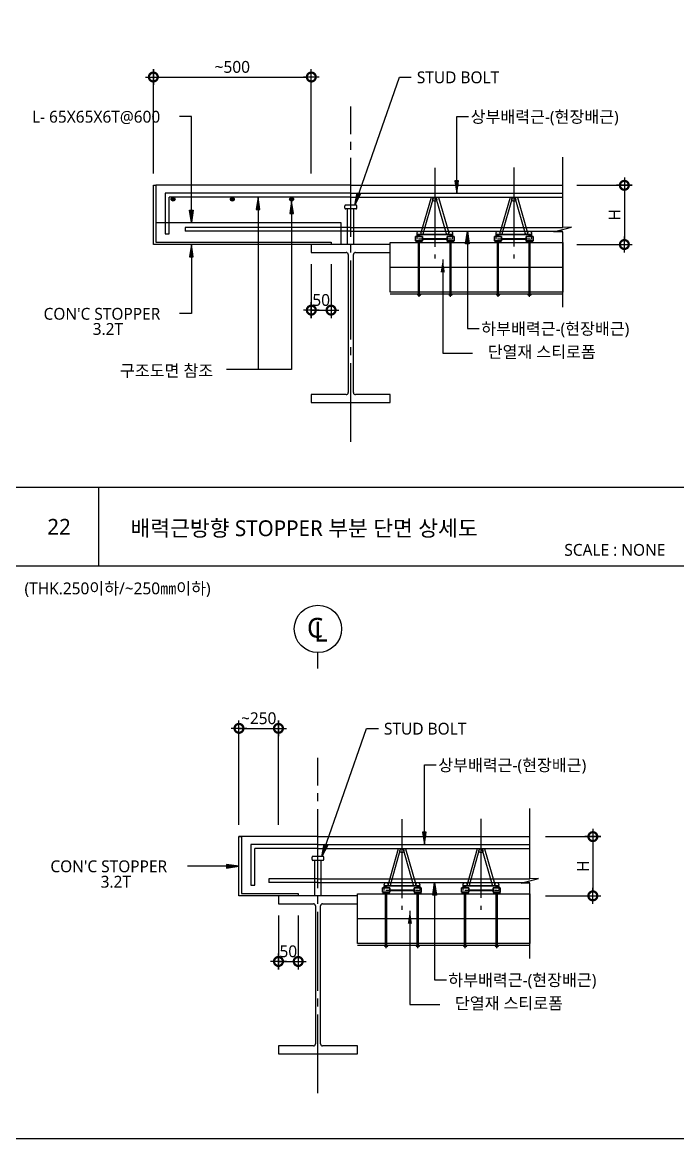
# Model space of a CAD drawing. Extents: x 517 to 33347, y 263 to 5437.
# Drawn here: x 19045 to 20704, y 300 to 3128 of the extents above; entities that cross this region are included whole.
import ezdxf
from ezdxf.enums import TextEntityAlignment as Align

# ---------------------------------------------------------------- set-up
doc = ezdxf.new("R2010")
doc.units = 0
doc.header["$LTSCALE"] = 10
doc.header["$MEASUREMENT"] = 0
for name, pattern in [('CEN', [26, 20, -2, 2, -2]), ('CENTER', [2, 1.25, -0.25, 0.25, -0.25]), ('HIDDEN', [3, 2, -1])]:
    doc.linetypes.add(name, pattern=pattern)
for name, color, linetype in [('7DIM', 7, 'Continuous'), ('CEN', 1, 'CEN'), ('E', 7, 'Continuous'), ('E2', 7, 'Continuous'), ('SEC', 7, 'Continuous'), ('SYM', 6, 'Continuous'), ('SYM-BUB', 3, 'Continuous'), ('SYM-LEAD', 6, 'Continuous'), ('TABLE', 7, 'Continuous'), ('TEXT', 3, 'Continuous'), ('단열재', 7, 'Continuous')]:
    doc.layers.add(name, color=color, linetype=linetype)
for name, color, linetype, lineweight in [('숨은선', 2, 'HIDDEN', 20), ('외형선', 3, 'Continuous', 35), ('치수선', 1, 'Continuous', 18)]:
    doc.layers.add(name, color=color, linetype=linetype, lineweight=lineweight)
doc.styles.add('HD', font='malgun.ttf')
doc.styles.get("Standard").update_dxf_attribs({"font": 'malgun.ttf'})
doc.styles.add('스타일1', font='malgun.ttf')
doc.linetypes.add('BATTING', pattern='A,0.0001,-0.1,[134,ltypeshp.shx,S=0.1,R=0,X=-0.1,Y=0],-0.2,[134,ltypeshp.shx,S=0.1,R=180,X=0.1,Y=0],-0.1', length=0.4001)
doc.dimstyles.new('CJA', dxfattribs={"dimscale": 200, "dimtxt": 3, "dimasz": 1, "dimexe": 2, "dimexo": 3, "dimgap": 1, "dimtad": 1, "dimdec": 0, "dimzin": 1, "dimdsep": 46, "dimlunit": 6, "dimtxsty": '스타일1', "dimblk": 'GAUN-DOT', "dimcen": -2, "dimdle": 2, "dimclrd": 256, "dimclre": 256, "dimclrt": 3, "dimadec": 0, "dimazin": 0, "dimtfac": 1, "dimtdec": 0, "dimtix": 1, "dimtmove": 2, "dimatfit": 3, "dimldrblk": 'DOTSMALL', "dimfxl": 1, "dimtolj": 1, "dimtzin": 1, "dimarcsym": 0})
doc.dimstyles.new('ISO-25', dxfattribs={"dimtxt": 2.5, "dimasz": 2.5, "dimexe": 1.25, "dimexo": 0.625, "dimtad": 1, "dimtxsty": 'Standard', "dimcen": 2.5, "dimadec": 0, "dimazin": 0, "dimtfac": 1, "dimtmove": 0, "dimatfit": 3, "dimfxl": 1, "dimarcsym": 0})

# ---------------------------------------------------------------- blocks, each defined once
blk = doc.blocks.new('GAUN-DOT')
at = {"linetype": 'ByBlock'}
for p, q in [((2, 0), (-2, 0)), ((0, -2), (0, 2))]:
    blk.add_line(p, q, dxfattribs=at)
at = {"const_width": 2.25}
blk.add_lwpolyline([(0, 0.28125, 1), (0, -0.28125, 1)], format="xyb", close=True, dxfattribs=at)
blk = doc.blocks.new('*D57')
at = {"layer": '7DIM', "linetype": 'ByBlock', "lineweight": -2, "transparency": 16777216}
for p, q in [((19376.4, 2744.7), (19376.4, 3009)), ((19776.4, 2744.7), (19776.4, 3009)), ((19386.4, 2989), (19766.4, 2989))]:
    blk.add_line(p, q, dxfattribs=at)
at = {"layer": 'DEFPOINTS', "color": 0, "linetype": 'ByBlock', "transparency": 16777216}
for p in [(19776.4, 2989), (19376.4, 2714.7), (19776.4, 2714.7)]:
    blk.add_point(p, dxfattribs=at)
at = {"layer": '7DIM', "linetype": 'ByBlock', "lineweight": -2, "transparency": 16777216, "xscale": 10, "yscale": 10, "zscale": 10, "rotation": 180}
blk.add_blockref('GAUN-DOT', (19376.4, 2989), dxfattribs=at)
at = {"layer": '7DIM', "linetype": 'ByBlock', "lineweight": -2, "transparency": 16777216, "xscale": 10, "yscale": 10, "zscale": 10}
blk.add_blockref('GAUN-DOT', (19776.4, 2989), dxfattribs=at)
at = {"layer": '7DIM', "color": 3, "linetype": 'ByBlock', "transparency": 16777216, "insert": (19576.4, 3014.5), "char_height": 30, "attachment_point": 5, "style": '스타일1'}
blk.add_mtext('\\A1;~500', dxfattribs=at)
blk = doc.blocks.new('_DotSmall')
at = {"color": 0, "linetype": 'ByBlock', "const_width": 0.5}
blk.add_lwpolyline([(-0.0625, 0, 1), (0.0625, 0, 1)], format="xyb", close=True, dxfattribs=at)
blk = doc.blocks.new('*D58')
at = {"layer": '7DIM', "linetype": 'ByBlock', "lineweight": -2, "transparency": 16777216}
for p, q in [((19776.4, 2514.7), (19776.4, 2378.5)), ((19826.4, 2514.7), (19826.4, 2378.5)), ((19766.4, 2398.5), (19756.4, 2398.5)), ((19776.4, 2398.5), (19826.4, 2398.5)), ((19836.4, 2398.5), (19846.4, 2398.5))]:
    blk.add_line(p, q, dxfattribs=at)
at = {"layer": 'DEFPOINTS', "color": 0, "linetype": 'ByBlock', "transparency": 16777216}
for p in [(19776.4, 2544.7), (19826.4, 2544.7), (19826.4, 2398.5)]:
    blk.add_point(p, dxfattribs=at)
at = {"layer": '7DIM', "linetype": 'ByBlock', "lineweight": -2, "transparency": 16777216, "xscale": 10, "yscale": 10, "zscale": 10}
blk.add_blockref('GAUN-DOT', (19776.4, 2398.5), dxfattribs=at)
at = {"layer": '7DIM', "linetype": 'ByBlock', "lineweight": -2, "transparency": 16777216, "xscale": 10, "yscale": 10, "zscale": 10, "rotation": 180}
blk.add_blockref('GAUN-DOT', (19826.4, 2398.5), dxfattribs=at)
at = {"layer": '7DIM', "color": 3, "linetype": 'ByBlock', "transparency": 16777216, "insert": (19801.4, 2424), "char_height": 30, "attachment_point": 5, "style": '스타일1'}
blk.add_mtext('\\A1;50', dxfattribs=at)
blk = doc.blocks.new('*D59')
at = {"layer": '7DIM', "linetype": 'ByBlock', "lineweight": -2, "transparency": 16777216}
for p, q in [((20449.1, 2714.7), (20589.1, 2714.7)), ((20569.1, 2704.7), (20569.1, 2574.7)), ((20449.1, 2564.7), (20589.1, 2564.7))]:
    blk.add_line(p, q, dxfattribs=at)
at = {"layer": 'DEFPOINTS', "color": 0, "linetype": 'ByBlock', "transparency": 16777216}
for p in [(20419.1, 2714.7), (20419.1, 2564.7), (20569.1, 2564.7)]:
    blk.add_point(p, dxfattribs=at)
at = {"layer": '7DIM', "linetype": 'ByBlock', "lineweight": -2, "transparency": 16777216, "xscale": 10, "yscale": 10, "zscale": 10}
for p, rotation in [((20569.1, 2714.7), 90), ((20569.1, 2564.7), 270)]:
    blk.add_blockref('GAUN-DOT', p, dxfattribs=dict(at, rotation=rotation))
at = {"layer": '7DIM', "color": 3, "linetype": 'ByBlock', "transparency": 16777216, "insert": (20544.1, 2639.7), "char_height": 30, "attachment_point": 5, "rotation": 90, "style": '스타일1'}
blk.add_mtext('\\A1;H', dxfattribs=at)
blk = doc.blocks.new('123')
at = {"layer": '숨은선', "ltscale": 0.5}
for p, q in [((1428.6, 683.4), (1428.6, 690.4)), ((1442.6, 684.4), (1428.6, 684.4)), ((1428.6, 683.4), (1442.6, 683.4)), ((1504.6, 684.4), (1518.6, 684.4)), ((1504.6, 683.4), (1518.6, 683.4)), ((1518.6, 683.4), (1518.6, 690.4))]:
    blk.add_line(p, q, dxfattribs=at)
at = {"layer": '외형선'}
for p, q in [((1424.6, 690.4), (1442.6, 690.4)), ((1424.6, 690.4), (1424.6, 679.4)), ((1424.6, 679.4), (1442.6, 679.4)), ((1426.1, 679.4), (1426.1, 675.4)), ((1428.6, 695.4), (1518.6, 695.4)), ((1428.6, 690.4), (1428.6, 695.4)), ((1441.1, 679.4), (1441.1, 675.4)), ((1442.6, 683.4), (1442.6, 690.4)), ((1504.6, 684.4), (1442.6, 684.4)), ((1504.6, 683.4), (1442.6, 683.4)), ((1442.6, 679.4), (1442.6, 683.4)), ((1504.6, 690.4), (1522.6, 690.4)), ((1504.6, 690.4), (1504.6, 683.4)), ((1504.6, 679.4), (1504.6, 683.4)), ((1522.6, 679.4), (1504.6, 679.4)), ((1506.1, 679.4), (1506.1, 675.4)), ((1518.6, 695.4), (1518.6, 690.4)), ((1521.1, 679.4), (1521.1, 675.4)), ((1522.6, 690.4), (1522.6, 679.4)), ((1426.1, 675.4), (1441.1, 675.4)), ((1506.1, 675.4), (1521.1, 675.4))]:
    blk.add_line(p, q, dxfattribs=at)
blk = doc.blocks.new('볼트')
at = {"linetype": 'ByBlock'}
for p, q in [((181034, -2386.5), (181034, -2255)), ((181034, -2255), (181037, -2255)), ((181037, -2386.5), (181037, -2255))]:
    blk.add_line(p, q, dxfattribs=at)
at = {"layer": 'CEN', "linetype": 'CENTER'}
blk.add_line((181035.5, -2392.6), (181035.5, -2255), dxfattribs=at)
at = {"layer": 'E2', "linetype": 'ByBlock'}
blk.add_line((181035.5, -2387.5), (181035.5, -2389.5), dxfattribs=at)
for points in [[(181030.5, -2387.5), (181030.5, -2386.5), (181040.5, -2386.5), (181040.5, -2387.5)], [(181033, -2389.5), (181033, -2387.5), (181038, -2387.5), (181038, -2389.5)]]:
    blk.add_lwpolyline(points, close=True, dxfattribs=at)
blk = doc.blocks.new('*D80')
at = {"layer": '7DIM', "linetype": 'ByBlock', "lineweight": -2, "transparency": 16777216}
for p, q in [((20369.3, 1064.7), (20509.3, 1064.7)), ((20489.3, 1054.7), (20489.3, 924.7)), ((20369.3, 914.7), (20509.3, 914.7))]:
    blk.add_line(p, q, dxfattribs=at)
at = {"layer": 'DEFPOINTS', "color": 0, "linetype": 'ByBlock', "transparency": 16777216}
for p in [(20339.3, 1064.7), (20339.3, 914.7), (20489.3, 914.7)]:
    blk.add_point(p, dxfattribs=at)
at = {"layer": '7DIM', "linetype": 'ByBlock', "lineweight": -2, "transparency": 16777216, "xscale": 10, "yscale": 10, "zscale": 10}
for p, rotation in [((20489.3, 1064.7), 90), ((20489.3, 914.7), 270)]:
    blk.add_blockref('GAUN-DOT', p, dxfattribs=dict(at, rotation=rotation))
at = {"layer": '7DIM', "color": 3, "linetype": 'ByBlock', "transparency": 16777216, "insert": (20464.3, 989.7), "char_height": 30, "attachment_point": 5, "rotation": 90, "style": '스타일1'}
blk.add_mtext('\\A1;H', dxfattribs=at)
blk = doc.blocks.new('*D81')
at = {"layer": '7DIM', "linetype": 'ByBlock', "lineweight": -2, "transparency": 16777216}
for p, q in [((19593.2, 1094.7), (19593.2, 1359)), ((19693.2, 1094.7), (19693.2, 1359)), ((19583.2, 1339), (19573.2, 1339)), ((19593.2, 1339), (19693.2, 1339)), ((19703.2, 1339), (19713.2, 1339))]:
    blk.add_line(p, q, dxfattribs=at)
at = {"layer": 'DEFPOINTS', "color": 0, "linetype": 'ByBlock', "transparency": 16777216}
for p in [(19693.2, 1339), (19593.2, 1064.7), (19693.2, 1064.7)]:
    blk.add_point(p, dxfattribs=at)
at = {"layer": '7DIM', "linetype": 'ByBlock', "lineweight": -2, "transparency": 16777216, "xscale": 10, "yscale": 10, "zscale": 10}
blk.add_blockref('GAUN-DOT', (19593.2, 1339), dxfattribs=at)
at = {"layer": '7DIM', "linetype": 'ByBlock', "lineweight": -2, "transparency": 16777216, "xscale": 10, "yscale": 10, "zscale": 10, "rotation": 180}
blk.add_blockref('GAUN-DOT', (19693.2, 1339), dxfattribs=at)
at = {"layer": '7DIM', "color": 3, "linetype": 'ByBlock', "transparency": 16777216, "insert": (19643.2, 1364.5), "char_height": 30, "attachment_point": 5, "style": '스타일1'}
blk.add_mtext('\\A1;~250', dxfattribs=at)
blk = doc.blocks.new('*D82')
at = {"layer": '7DIM', "linetype": 'ByBlock', "lineweight": -2, "transparency": 16777216}
for p, q in [((19693.2, 864.7), (19693.2, 728.5)), ((19743.2, 864.7), (19743.2, 728.5)), ((19683.2, 748.5), (19673.2, 748.5)), ((19693.2, 748.5), (19743.2, 748.5)), ((19753.2, 748.5), (19763.2, 748.5))]:
    blk.add_line(p, q, dxfattribs=at)
at = {"layer": 'DEFPOINTS', "color": 0, "linetype": 'ByBlock', "transparency": 16777216}
for p in [(19693.2, 894.7), (19743.2, 894.7), (19743.2, 748.5)]:
    blk.add_point(p, dxfattribs=at)
at = {"layer": '7DIM', "linetype": 'ByBlock', "lineweight": -2, "transparency": 16777216, "xscale": 10, "yscale": 10, "zscale": 10}
blk.add_blockref('GAUN-DOT', (19693.2, 748.5), dxfattribs=at)
at = {"layer": '7DIM', "linetype": 'ByBlock', "lineweight": -2, "transparency": 16777216, "xscale": 10, "yscale": 10, "zscale": 10, "rotation": 180}
blk.add_blockref('GAUN-DOT', (19743.2, 748.5), dxfattribs=at)
at = {"layer": '7DIM', "color": 3, "linetype": 'ByBlock', "transparency": 16777216, "insert": (19718.2, 774), "char_height": 30, "attachment_point": 5, "style": '스타일1'}
blk.add_mtext('\\A1;50', dxfattribs=at)

msp = doc.modelspace()

# ---------------------------------------------------------------- hatches: boundary and pattern name
at = {"layer": 'SEC'}
h = msp.add_hatch(color=3, dxfattribs=at)
edge = h.paths.add_edge_path()
edge.add_arc((19426.4, 2679.7), 5, 0, 360)
h = msp.add_hatch(color=3, dxfattribs=at)
edge = h.paths.add_edge_path()
edge.add_arc((19576.4, 2679.7), 5, 0, 360)
h = msp.add_hatch(color=3, dxfattribs=at)
edge = h.paths.add_edge_path()
edge.add_arc((19726.4, 2679.7), 5, 0, 360)
at = {"layer": 'SYM-LEAD'}
h = msp.add_hatch(color=256, dxfattribs=at)
h.paths.add_polyline_path([(20149.4, 2726.1), (20144.7, 2726.1), (20144.7, 2694.7)])
h.paths.add_polyline_path([(20144.7, 2726.1), (20140, 2726.1), (20144.7, 2694.7)])
h = msp.add_hatch(color=256, dxfattribs=at)
h.paths.add_polyline_path([(19892.3, 2695.9), (19896.7, 2694.3), (19886.4, 2664.7)])
h.paths.add_polyline_path([(19896.7, 2694.3), (19901.2, 2692.8), (19886.4, 2664.7)])
h = msp.add_hatch(color=256, dxfattribs=at)
h.paths.add_polyline_path([(19636.7, 2653.2), (19641.4, 2653.2), (19641.4, 2684.7)])
h.paths.add_polyline_path([(19641.4, 2653.2), (19646.1, 2653.2), (19641.4, 2684.7)])
h = msp.add_hatch(color=256, dxfattribs=at)
h.paths.add_polyline_path([(19721.7, 2643.2), (19726.4, 2643.2), (19726.4, 2674.7)])
h.paths.add_polyline_path([(19726.4, 2643.2), (19731.1, 2643.2), (19726.4, 2674.7)])
h = msp.add_hatch(color=256, dxfattribs=at)
h.paths.add_polyline_path([(19472.6, 2620.7), (19472.6, 2652.1), (19467.9, 2652.1)])
h.paths.add_polyline_path([(19472.6, 2620.7), (19477.4, 2652.1), (19472.6, 2652.1)])
h = msp.add_hatch(color=256, dxfattribs=at)
h.paths.add_polyline_path([(20171.6, 2598.2), (20171.6, 2566.7), (20176.3, 2566.7)])
h.paths.add_polyline_path([(20171.6, 2598.2), (20166.9, 2566.7), (20171.6, 2566.7)])
h = msp.add_hatch(color=256, dxfattribs=at)
h.paths.add_polyline_path([(19472.6, 2564.7), (19472.6, 2533.2), (19467.9, 2533.2)])
h.paths.add_polyline_path([(19472.6, 2564.7), (19477.4, 2533.2), (19472.6, 2533.2)])
h = msp.add_hatch(color=256, dxfattribs=at)
h.paths.add_polyline_path([(20067.3, 1076.1), (20062.6, 1076.1), (20062.6, 1044.7)])
h.paths.add_polyline_path([(20062.6, 1076.1), (20057.9, 1076.1), (20062.6, 1044.7)])
h = msp.add_hatch(color=256, dxfattribs=at)
h.paths.add_polyline_path([(19809.1, 1045.9), (19813.5, 1044.3), (19803.2, 1014.7)])
h.paths.add_polyline_path([(19813.5, 1044.3), (19818, 1042.8), (19803.2, 1014.7)])
h = msp.add_hatch(color=256, dxfattribs=at)
h.paths.add_polyline_path([(19561.8, 994.4), (19561.8, 989.7), (19593.2, 989.7)])
h.paths.add_polyline_path([(19561.8, 989.7), (19561.8, 984.9), (19593.2, 989.7)])
h = msp.add_hatch(color=256, dxfattribs=at)
h.paths.add_polyline_path([(20088.4, 948.2), (20088.4, 916.7), (20093.1, 916.7)])
h.paths.add_polyline_path([(20088.4, 948.2), (20083.7, 916.7), (20088.4, 916.7)])

# ---------------------------------------------------------------- linework, layer by layer
at = {"linetype": 'BATTING', "ltscale": 15.5}
for p, q in [((19976.4, 2507.2), (20413, 2507.2)), ((19893.2, 857.2), (20329.8, 857.2))]:
    msp.add_line(p, q, dxfattribs=at)
at = {"linetype": 'ByBlock'}
for p, q in [((20413, 2444.2), (19976.4, 2444.2)), ((20413, 2438.7), (19976.4, 2438.7)), ((20329.8, 794.2), (19893.2, 794.2)), ((20329.8, 788.7), (19893.2, 788.7))]:
    msp.add_line(p, q, dxfattribs=at)
at = {"layer": 'CEN', "linetype": 'CEN'}
for p, q in [((19876.4, 2064.5), (19876.4, 2914.7)), ((20089.1, 2759.2), (20089.1, 2529.2)), ((20289.1, 2759.7), (20289.1, 2529.7)), ((19793.2, 414.5), (19793.2, 1264.7)), ((20005.9, 1109.2), (20005.9, 879.2)), ((20205.9, 1109.7), (20205.9, 879.7))]:
    msp.add_line(p, q, dxfattribs=at)
at = {"layer": 'E', "linetype": 'ByBlock'}
for p, q in [((19876.4, 2714.7), (19382.4, 2714.7)), ((19793.2, 1064.7), (19593.2, 1064.7))]:
    msp.add_line(p, q, dxfattribs=at)
at = {"layer": 'E', "color": 3}
for p, q in [((19876.4, 2694.7), (19406.4, 2694.7)), ((19406.4, 2694.7), (19406.4, 2591.4)), ((19876.4, 2694.7), (20413, 2694.7)), ((19876.4, 2684.7), (19416.4, 2684.7)), ((19416.4, 2591.4), (19416.4, 2684.7)), ((19876.4, 2684.7), (20413, 2684.7)), ((19876.4, 2608.2), (19456.8, 2608.2)), ((19456.8, 2608.2), (19456.8, 2598.2)), ((19876.4, 2608.2), (20413, 2608.2)), ((19406.4, 2591.4), (19416.4, 2591.4)), ((19876.4, 2598.2), (19456.8, 2598.2)), ((19876.4, 2598.2), (20413, 2598.2)), ((19793.2, 1044.7), (19623.2, 1044.7)), ((19623.2, 1044.7), (19623.2, 941.4)), ((19793.2, 1034.7), (19633.2, 1034.7)), ((19633.2, 941.4), (19633.2, 1034.7)), ((19793.2, 1044.7), (20329.8, 1044.7)), ((19793.2, 1034.7), (20329.8, 1034.7)), ((19623.2, 941.4), (19633.2, 941.4)), ((19793.2, 958.2), (19669.2, 958.2)), ((19669.2, 958.2), (19669.2, 948.2)), ((19793.2, 948.2), (19669.2, 948.2)), ((19793.2, 958.2), (20329.8, 958.2)), ((19793.2, 948.2), (20329.8, 948.2))]:
    msp.add_line(p, q, dxfattribs=at)
at = {"layer": 'E', "color": 3, "linetype": 'ByBlock'}
for p, q in [((19406.4, 2694.7), (19406.4, 2684.7)), ((19623.2, 1044.7), (19623.2, 1034.7))]:
    msp.add_line(p, q, dxfattribs=at)
at = {"layer": 'E'}
for p, q in [((20079.9, 2684.2), (20054.1, 2593.9)), ((20059.8, 2592.2), (20085.8, 2683)), ((20118.4, 2592.2), (20092.6, 2682.5)), ((20098.4, 2684.2), (20124.2, 2593.9)), ((20279.9, 2684.2), (20254.1, 2593.9)), ((20259.8, 2592.2), (20285.7, 2682.6)), ((20318.4, 2592.2), (20292.6, 2682.6)), ((20298.4, 2684.2), (20324.2, 2593.9)), ((19996.7, 1034.2), (19970.9, 943.9)), ((19976.6, 942.2), (20002.6, 1033)), ((20035.2, 942.2), (20009.4, 1032.5)), ((20015.2, 1034.2), (20041, 943.9)), ((20196.7, 1034.2), (20170.9, 943.9)), ((20176.6, 942.2), (20202.5, 1032.6)), ((20235.2, 942.2), (20209.4, 1032.6)), ((20215.2, 1034.2), (20241, 943.9))]:
    msp.add_line(p, q, dxfattribs=at)
for points in [[(20054.1, 2593.9, 1.007389), (20059.9, 2592.5, 0.046868)], [(20124.2, 2593.9, -1.007389), (20118.3, 2592.5, -0.046868)], [(20254.1, 2593.9, 1.007389), (20259.9, 2592.5, 0.046868)], [(20324.2, 2593.9, -1.007389), (20318.3, 2592.5, -0.046868)], [(19970.9, 943.9, 1.007389), (19976.7, 942.5, 0.046868)], [(20041, 943.9, -1.007389), (20035.2, 942.5, -0.046868)], [(20170.9, 943.9, 1.007389), (20176.7, 942.5, 0.046868)], [(20241, 943.9, -1.007389), (20235.2, 942.5, -0.046868)]]:
    msp.add_lwpolyline(points, format="xyb", dxfattribs=at)
for centre, start, end in [((20081.3, 2676), 57.0066, 102.7953), ((20097.6, 2675.9), 84.6876, 127.141), ((20280.7, 2675.9), 52.859, 95.3124), ((20297.6, 2675.9), 84.6876, 127.141), ((19998.1, 1026), 57.0066, 102.7953), ((20014.4, 1025.9), 84.6876, 127.141), ((20197.5, 1025.9), 52.859, 95.3124), ((20214.4, 1025.9), 84.6876, 127.141)]:
    msp.add_arc(centre, 8.29, start, end, dxfattribs=at)
at = {"layer": 'E2', "color": 4}
for p, q in [((19376.4, 2714.7), (19382.4, 2714.7)), ((19376.4, 2564.7), (19376.4, 2714.7)), ((19382.4, 2714.7), (19382.4, 2570.7)), ((19382.4, 2620.7), (19851.4, 2620.7)), ((19851.4, 2620.7), (19851.4, 2564.7)), ((19826.4, 2564.7), (19376.4, 2564.7)), ((19382.4, 2570.7), (19826.4, 2570.7)), ((19826.4, 2570.7), (19826.4, 2564.7)), ((19593.2, 914.7), (19593.2, 1064.7)), ((19593.2, 1064.7), (19599.2, 1064.7)), ((19599.2, 1064.7), (19599.2, 920.7)), ((19743.2, 914.7), (19593.2, 914.7)), ((19599.2, 920.7), (19743.2, 920.7)), ((19743.2, 920.7), (19743.2, 914.7))]:
    msp.add_line(p, q, dxfattribs=at)
at = {"layer": 'E2'}
for p, q in [((19876.4, 2714.7), (20413, 2714.7)), ((19793.2, 1064.7), (20329.8, 1064.7))]:
    msp.add_line(p, q, dxfattribs=at)
at = {"layer": 'E2', "linetype": 'ByBlock'}
for p, q in [((19861.4, 2656.7), (19861.4, 2662.7)), ((19891.4, 2656.7), (19891.4, 2662.7)), ((19868.4, 2564.7), (19868.4, 2654.7)), ((19884.4, 2564.7), (19884.4, 2654.7)), ((19778.2, 1006.7), (19778.2, 1012.7)), ((19785.2, 914.7), (19785.2, 1004.7)), ((19801.2, 914.7), (19801.2, 1004.7)), ((19808.2, 1006.7), (19808.2, 1012.7))]:
    msp.add_line(p, q, dxfattribs=at)
for centre, start, end in [((19863.4, 2662.7), 90, 180), ((19889.4, 2662.7), 0, 90), ((19863.4, 2656.7), 180, 270), ((19889.4, 2656.7), 270, 0), ((19780.2, 1012.7), 90, 180), ((19780.2, 1006.7), 180, 270), ((19806.2, 1012.7), 0, 90), ((19806.2, 1006.7), 270, 0)]:
    msp.add_arc(centre, 2, start, end, dxfattribs=at)
at = {"layer": 'SEC'}
for p, q in [((19889.4, 2664.7), (19863.4, 2664.7)), ((19889.4, 2654.7), (19863.4, 2654.7)), ((19976.4, 2564.7), (19776.4, 2564.7)), ((19776.4, 2564.7), (19776.4, 2544.7)), ((19976.4, 2544.7), (19976.4, 2564.7)), ((19776.4, 2544.7), (19864.6, 2544.7)), ((19869.8, 2539.6), (19869.8, 2189.6)), ((19883.1, 2189.6), (19883.1, 2539.6)), ((19888.2, 2544.7), (19976.4, 2544.7)), ((19776.4, 2184.5), (19776.4, 2164.5)), ((19864.6, 2184.5), (19776.4, 2184.5)), ((19976.4, 2184.5), (19888.2, 2184.5)), ((19976.4, 2164.5), (19976.4, 2184.5)), ((19776.4, 2164.5), (19976.4, 2164.5)), ((19806.2, 1014.7), (19780.2, 1014.7)), ((19806.2, 1004.7), (19780.2, 1004.7)), ((19693.2, 914.7), (19693.2, 894.7)), ((19893.2, 914.7), (19693.2, 914.7)), ((19893.2, 894.7), (19893.2, 914.7)), ((19693.2, 894.7), (19781.5, 894.7)), ((19786.6, 889.6), (19786.6, 539.6)), ((19799.9, 539.6), (19799.9, 889.6)), ((19805, 894.7), (19893.2, 894.7)), ((19693.2, 534.5), (19693.2, 514.5)), ((19781.5, 534.5), (19693.2, 534.5)), ((19693.2, 514.5), (19893.2, 514.5)), ((19893.2, 534.5), (19805, 534.5)), ((19893.2, 514.5), (19893.2, 534.5))]:
    msp.add_line(p, q, dxfattribs=at)
at = {"layer": 'SEC', "color": 3}
for centre in [(19426.4, 2679.7), (19576.4, 2679.7), (19726.4, 2679.7)]:
    msp.add_circle(centre, 5, dxfattribs=at)
at = {"layer": 'SEC'}
for centre in [(20089.1, 2679.2), (20289.1, 2679.2), (20049.1, 2593.2), (20129.1, 2593.2), (20249.1, 2593.2), (20329.1, 2593.2), (20005.9, 1029.2), (20205.9, 1029.2), (19965.9, 943.2), (20045.9, 943.2), (20165.9, 943.2), (20245.9, 943.2)]:
    msp.add_circle(centre, 5, dxfattribs=at)
for centre, start, end in [((19864.6, 2539.6), 0, 90), ((19888.2, 2539.6), 90, 180), ((19864.6, 2189.6), 270, 0), ((19888.2, 2189.6), 180, 270), ((19781.5, 889.6), 0, 90), ((19805, 889.6), 90, 180), ((19781.5, 539.6), 270, 0), ((19805, 539.6), 180, 270)]:
    msp.add_arc(centre, 5.11, start, end, dxfattribs=at)
at = {"layer": 'SYM'}
for points in [[(20412.9, 2406.4), (20413, 2597), (20390.8, 2596.6), (20435, 2608.5), (20413, 2608), (20413, 2786.1)], [(20329.7, 756.4), (20329.8, 947), (20307.6, 946.6), (20351.8, 958.5), (20329.8, 958), (20329.8, 1136.1)]]:
    msp.add_lwpolyline(points, dxfattribs=at)
at = {"layer": 'SYM-BUB', "color": 6, "linetype": 'ByBlock'}
msp.add_line((19793.2, 1491), (19793.2, 1531), dxfattribs=at)
msp.add_circle((19793.2, 1591), 60, dxfattribs=at)
at = {"layer": 'SYM-LEAD'}
for p, q in [((19641.4, 2684.7), (19641.4, 2482.7)), ((19726.4, 2674.7), (19726.4, 2472.7)), ((19593.2, 989.7), (19462.7, 989.7))]:
    msp.add_line(p, q, dxfattribs=at)
for points in [[(19886.4, 2664.7), (19999.3, 2989), (20029.3, 2989)], [(19472.6, 2620.7), (19472.6, 2889.3), (19442.6, 2889.3)], [(20144.7, 2694.7), (20144.7, 2889.1), (20174.7, 2889.1)], [(20149.4, 2726.1), (20140, 2726.1), (20144.7, 2694.7), (20149.4, 2726.1)], [(19892.3, 2695.9), (19901.2, 2692.8), (19886.4, 2664.7), (19892.3, 2695.9)], [(19636.7, 2653.2), (19646.1, 2653.2), (19641.4, 2684.7), (19636.7, 2653.2)], [(19721.7, 2643.2), (19731.1, 2643.2), (19726.4, 2674.7), (19721.7, 2643.2)], [(19467.9, 2652.1), (19477.4, 2652.1), (19472.6, 2620.7), (19467.9, 2652.1)], [(19641.4, 2604.1), (19641.4, 2248.4), (19561.9, 2248.4)], [(19726.4, 2594.1), (19726.4, 2248.4), (19641.4, 2248.4)], [(20176.3, 2566.7), (20166.9, 2566.7), (20171.6, 2598.2), (20176.3, 2566.7)], [(20171.6, 2598.2), (20171.6, 2352.2), (20201.6, 2352.2)], [(19472.6, 2564.7), (19472.6, 2390.1), (19442.6, 2390.1)], [(19467.9, 2533.2), (19477.4, 2533.2), (19472.6, 2564.7), (19467.9, 2533.2)], [(19803.2, 1014.7), (19916.1, 1339), (19946.1, 1339)], [(20062.6, 1044.7), (20062.6, 1246.6), (20092.6, 1246.6)], [(20067.3, 1076.1), (20057.9, 1076.1), (20062.6, 1044.7), (20067.3, 1076.1)], [(19809.1, 1045.9), (19818, 1042.8), (19803.2, 1014.7), (19809.1, 1045.9)], [(19561.8, 994.4), (19561.8, 984.9), (19593.2, 989.7), (19561.8, 994.4)], [(20093.1, 916.7), (20083.7, 916.7), (20088.4, 948.2), (20093.1, 916.7)], [(20088.4, 948.2), (20088.4, 702.2), (20118.4, 702.2)]]:
    msp.add_lwpolyline(points, dxfattribs=at)
at = {"layer": 'TABLE', "color": 3}
msp.add_line((24137.5, 1949.6), (17337.5, 1949.6), dxfattribs=at)
at = {"layer": 'TABLE', "color": 4}
for p, q in [((19237.5, 1949.6), (19237.5, 1749.6)), ((24137.5, 1749.6), (17337.5, 1749.6))]:
    msp.add_line(p, q, dxfattribs=at)
at = {"layer": 'TABLE', "color": 3}
msp.add_lwpolyline([(17337.5, 5249.6), (24137.5, 5249.6), (24137.5, 299.6), (17337.5, 299.6)], close=True, dxfattribs=at)
at = {"layer": '단열재', "ltscale": 10}
for points in [[(19976.4, 2570.2), (20413, 2570.2), (20413, 2444.2), (19976.4, 2444.2)], [(19893.2, 920.2), (20329.8, 920.2), (20329.8, 794.2), (19893.2, 794.2)]]:
    msp.add_lwpolyline(points, close=True, dxfattribs=at)

# ---------------------------------------------------------------- block references
at = {"linetype": 'ByBlock'}
for p in [(-160986.3, 4825.2), (-160906.3, 4825.2), (-160786.3, 4825.2), (-160706.3, 4825.2), (-161069.5, 3175.2), (-160989.5, 3175.2), (-160869.5, 3175.2), (-160789.5, 3175.2)]:
    msp.add_blockref('볼트', p, dxfattribs=at)
at = {"layer": '치수선', "xscale": -1}
for p in [(21562.7, 1894.8), (21762.7, 1894.8), (21479.5, 244.8), (21679.5, 244.8)]:
    msp.add_blockref('123', p, dxfattribs=at)

# ---------------------------------------------------------------- texts
at = {"layer": 'TEXT', "linetype": 'ByBlock'}
for s, height, style, p in [('STUD BOLT', 30, '스타일1', (20043.6, 2973.2)), ('L- 65X65X6T@600', 30, '스타일1', (19069.1, 2873.4)), ('상부배력근-(현장배근)', 30, '스타일1', (20179.8, 2873.3)), ("CON'C STOPPER", 30, '스타일1', (19098.4, 2374.2)), ('3.2T', 30, '스타일1', (19222.8, 2335.9)), ('하부배력근-(현장배근)', 30, '스타일1', (20206.7, 2336.4)), ('구조도면 참조', 30, '스타일1', (19291.9, 2230.2)), ('배력근방향 STOPPER 부분 단면 상세도', 40, '스타일1', (19318.4, 1826)), ('(THK.250이하/~250㎜이하)', 30, '스타일1', (19050.1, 1678.6)), ('C', 50, 'HD', (19765.4, 1568.9)), ('L', 50, 'HD', (19783.4, 1558.9)), ('STUD BOLT', 30, '스타일1', (19960.4, 1323.2)), ('상부배력근-(현장배근)', 30, '스타일1', (20097.7, 1230.8)), ("CON'C STOPPER", 30, '스타일1', (19115.7, 974.6)), ('3.2T', 30, '스타일1', (19242.9, 935.5)), ('하부배력근-(현장배근)', 30, '스타일1', (20123.5, 686.4))]:
    msp.add_text(s, height=height, dxfattribs=dict(at, style=style)).set_placement(p)
at = {"layer": 'TEXT', "linetype": 'ByBlock', "style": '스타일1'}
for p in [(20496.7, 2292.6), (20413.6, 642.6)]:
    msp.add_text('단열재 스티로폼', height=30, dxfattribs=at).set_placement(p, align=Align.MIDDLE_RIGHT)
at = {"layer": 'TEXT', "color": 6, "linetype": 'ByBlock', "style": '스타일1'}
msp.add_text('22', height=40, dxfattribs=at).set_placement((19137.5, 1849.6), align=Align.MIDDLE_CENTER)
at = {"layer": 'TEXT', "color": 3, "style": '스타일1'}
msp.add_text('SCALE : NONE', height=30, dxfattribs=at).set_placement((20417.2, 1776.2))

# ---------------------------------------------------------------- dimensions: what is measured, and where the dimension line sits
at = {"layer": '7DIM', "linetype": 'ByBlock'}
for base, p1, p2, text, picture, middle in [((19776.4, 2989), (19376.4, 2714.7), (19776.4, 2714.7), '~500', '*D57', (19576.4, 3014.5)), ((19693.2, 1339), (19593.2, 1064.7), (19693.2, 1064.7), '~250', '*D81', (19643.2, 1364.5))]:
    dim = msp.add_linear_dim(base=base, p1=p1, p2=p2, text=text, dimstyle='CJA', override={"dimscale": 10}, dxfattribs=at)
    dim.commit()
    dim.dimension.update_dxf_attribs({"geometry": picture, "text_midpoint": middle})
for base, p1, p2, angle, text, picture, middle in [((20569.1, 2564.7), (20419.1, 2714.7), (20419.1, 2564.7), 90, 'H', '*D59', (20544.1, 2639.7)), ((19826.4, 2398.5), (19776.4, 2544.7), (19826.4, 2544.7), 180, '50', '*D58', (19801.4, 2424)), ((20489.3, 914.7), (20339.3, 1064.7), (20339.3, 914.7), 90, 'H', '*D80', (20464.3, 989.7)), ((19743.2, 748.5), (19693.2, 894.7), (19743.2, 894.7), 180, '50', '*D82', (19718.2, 774))]:
    dim = msp.add_linear_dim(base=base, p1=p1, p2=p2, angle=angle, text=text, dimstyle='CJA', override={"dimscale": 10}, dxfattribs=at)
    dim.commit()
    dim.dimension.update_dxf_attribs({"geometry": picture, "text_midpoint": middle})

# ---------------------------------------------------------------- leaders
at = {"layer": 'SYM-LEAD'}
for points in [[(20109.2, 2527), (20109.2, 2289.6), (20184.9, 2289.6)], [(20026, 877), (20026, 639.6), (20101.7, 639.6)]]:
    msp.add_leader(points, dimstyle='ISO-25', override={"dimscale": 5, "dimasz": 6.5, "dimgap": 4, "dimtad": 0, "dimtxsty": 'HD'}, dxfattribs=at)

doc.saveas('drawing.dxf')
